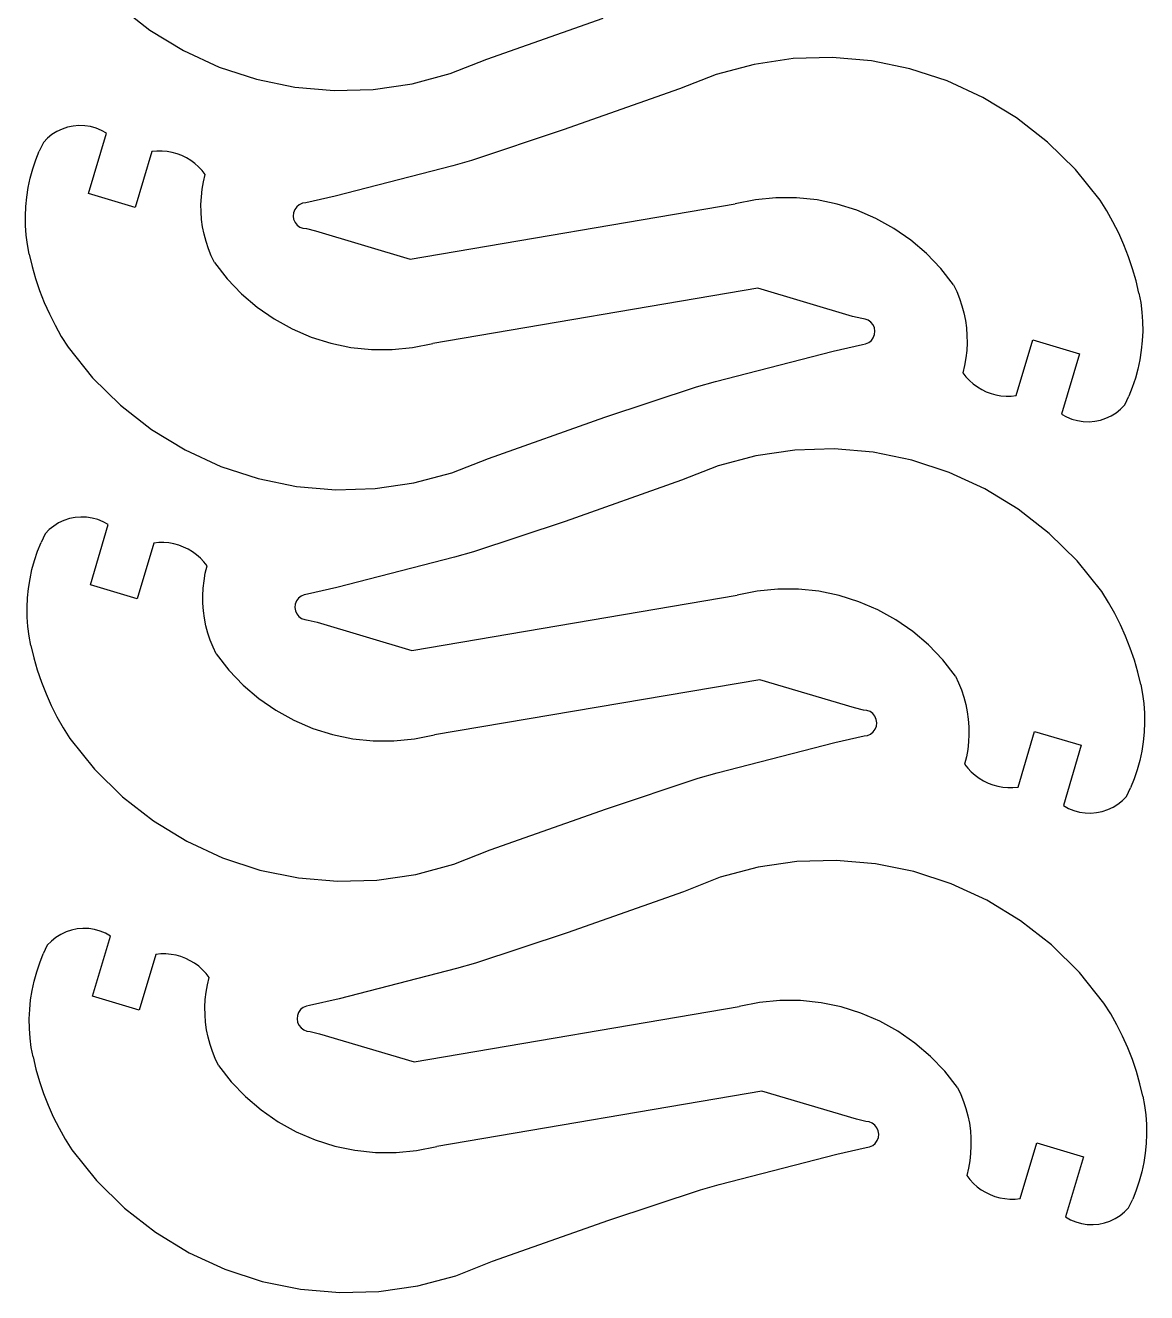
# Model space of a CAD drawing. Extents: x -3998 to 3998, y -3549 to 3549.
# Drawn here: x -2318.8 to -1973.9, y -999.9 to -609.9 of the extents above; entities that cross this region are included whole.
import ezdxf

# ---------------------------------------------------------------- set-up
doc = ezdxf.new("R2010")
doc.units = 0
doc.header["$MEASUREMENT"] = 0
doc.layers.get('0').update_dxf_attribs({"linetype": 'CONTINUOUS'})

msp = doc.modelspace()

# ---------------------------------------------------------------- linework, layer by layer
for p, q in [((-2290.05, -603.99), (-2280.52, -611.43)), ((-2176.93, -620.34), (-2141.12, -607.69)), ((-2280.52, -611.43), (-2270.21, -617.72)), ((-2270.21, -617.72), (-2259.24, -622.78)), ((-2070.63, -619.83), (-2082.71, -620.19)), ((-2058.59, -620.87), (-2070.63, -619.83)), ((-2259.24, -622.78), (-2247.75, -626.54)), ((-2188.17, -624.78), (-2176.93, -620.34)), ((-2094.67, -621.94), (-2106.34, -625.05)), ((-2082.71, -620.19), (-2094.67, -621.94)), ((-2046.75, -623.28), (-2058.59, -620.87)), ((-2035.27, -627.05), (-2046.75, -623.28)), ((-2247.75, -626.54), (-2235.91, -628.96)), ((-2199.84, -627.89), (-2188.17, -624.78)), ((-2106.34, -625.05), (-2117.58, -629.49)), ((-2024.3, -632.11), (-2035.27, -627.05)), ((-2235.91, -628.96), (-2223.88, -630)), ((-2223.88, -630), (-2211.8, -629.64)), ((-2211.8, -629.64), (-2199.84, -627.89)), ((-2117.58, -629.49), (-2153.39, -642.14)), ((-2013.98, -638.4), (-2024.3, -632.11)), ((-2004.46, -645.84), (-2013.98, -638.4)), ((-2309.14, -642.62), (-2310.65, -643.56)), ((-2307.53, -641.86), (-2309.14, -642.62)), ((-2305.84, -641.3), (-2307.53, -641.86)), ((-2304.1, -640.94), (-2305.84, -641.3)), ((-2302.33, -640.79), (-2304.1, -640.94)), ((-2300.55, -640.85), (-2302.33, -640.79)), ((-2298.79, -641.11), (-2300.55, -640.85)), ((-2299.38, -661.67), (-2293.87, -643.11)), ((-2297.07, -641.58), (-2298.79, -641.11)), ((-2295.43, -642.25), (-2297.07, -641.58)), ((-2293.87, -643.11), (-2295.43, -642.25)), ((-2153.39, -642.14), (-2181.58, -651.49)), ((-2313.29, -645.94), (-2314.53, -648.61)), ((-2312.04, -644.67), (-2313.29, -645.94)), ((-2310.65, -643.56), (-2312.04, -644.67)), ((-1995.86, -654.32), (-2004.46, -645.84)), ((-2315.62, -651.34), (-2314.53, -648.61)), ((-2279.91, -648.8), (-2285.01, -665.94)), ((-2278.35, -648.65), (-2279.91, -648.8)), ((-2276.79, -648.64), (-2278.35, -648.65)), ((-2275.23, -648.78), (-2276.79, -648.64)), ((-2273.69, -649.05), (-2275.23, -648.78)), ((-2272.18, -649.47), (-2273.69, -649.05)), ((-2270.71, -650.02), (-2272.18, -649.47)), ((-2269.31, -650.7), (-2270.71, -650.02)), ((-2267.96, -651.51), (-2269.31, -650.7)), ((-2317.34, -656.97), (-2316.56, -654.13)), ((-2316.56, -654.13), (-2315.62, -651.34)), ((-2266.7, -652.43), (-2267.96, -651.51)), ((-2265.53, -653.47), (-2266.7, -652.43)), ((-2264.46, -654.61), (-2265.53, -653.47)), ((-2263.49, -655.84), (-2264.46, -654.61)), ((-2187.39, -653.14), (-2223.57, -662.46)), ((-2181.58, -651.49), (-2187.39, -653.14)), ((-1988.29, -663.74), (-1995.86, -654.32)), ((-2317.95, -659.85), (-2317.34, -656.97)), ((-2264.43, -660.39), (-2264.03, -658.1)), ((-2264.03, -658.1), (-2263.49, -655.84)), ((-2318.7, -665.68), (-2318.41, -662.76)), ((-2318.41, -662.76), (-2317.95, -659.85)), ((-2285.01, -665.94), (-2299.38, -661.67)), ((-2264.8, -665.02), (-2264.69, -662.7)), ((-2264.69, -662.7), (-2264.43, -660.39)), ((-2223.57, -662.46), (-2232.59, -664.54)), ((-2318.82, -668.62), (-2318.7, -665.68)), ((-2264.77, -667.34), (-2264.8, -665.02)), ((-2235.98, -666.61), (-2236.35, -667.58)), ((-2235.37, -665.77), (-2235.98, -666.61)), ((-2234.56, -665.12), (-2235.37, -665.77)), ((-2233.61, -664.7), (-2234.56, -665.12)), ((-2232.59, -664.54), (-2233.61, -664.7)), ((-2200.49, -681.84), (-2100.49, -664.84)), ((-2094.27, -663.59), (-2100.49, -664.84)), ((-2087.96, -662.98), (-2094.27, -663.59)), ((-2081.61, -663), (-2087.96, -662.98)), ((-2075.3, -663.65), (-2081.61, -663)), ((-2069.09, -664.94), (-2075.3, -663.65)), ((-2063.04, -666.84), (-2069.09, -664.94)), ((-1986.22, -667.05), (-1988.29, -663.74)), ((-2318.78, -671.57), (-2318.82, -668.62)), ((-2264.6, -669.66), (-2264.77, -667.34)), ((-2264.29, -671.96), (-2264.6, -669.66)), ((-2236.35, -667.58), (-2236.46, -668.61)), ((-2236.46, -668.61), (-2236.3, -669.63)), ((-2236.3, -669.63), (-2235.88, -670.58)), ((-2235.88, -670.58), (-2235.23, -671.39)), ((-2057.21, -669.34), (-2063.04, -666.84)), ((-2051.66, -672.42), (-2057.21, -669.34)), ((-1984.31, -670.44), (-1986.22, -667.05)), ((-1982.55, -673.93), (-1984.31, -670.44)), ((-2318.58, -674.5), (-2318.78, -671.57)), ((-2318.21, -677.42), (-2318.58, -674.5)), ((-2263.84, -674.24), (-2264.29, -671.96)), ((-2263.24, -676.48), (-2263.84, -674.24)), ((-2235.23, -671.39), (-2234.4, -672)), ((-2234.4, -672), (-2233.43, -672.37)), ((-2233.43, -672.37), (-2232.4, -672.49)), ((-2232.4, -672.49), (-2229.58, -673.19)), ((-2229.58, -673.19), (-2200.49, -681.84)), ((-2046.45, -676.03), (-2051.66, -672.42)), ((-1980.96, -677.49), (-1982.55, -673.93)), ((-2317.68, -680.32), (-2318.21, -677.42)), ((-2262.51, -678.69), (-2263.24, -676.48)), ((-2041.62, -680.15), (-2046.45, -676.03)), ((-1979.54, -681.12), (-1980.96, -677.49)), ((-2317.68, -680.32), (-2316.77, -684.11)), ((-2261.65, -680.84), (-2262.51, -678.69)), ((-2260.65, -682.94), (-2261.65, -680.84)), ((-2037.24, -684.74), (-2041.62, -680.15)), ((-1978.29, -684.82), (-1979.54, -681.12)), ((-2316.77, -684.11), (-2315.7, -687.86)), ((-2260.65, -682.94), (-2256.75, -687.94)), ((-2033.33, -689.74), (-2037.24, -684.74)), ((-1977.21, -688.57), (-1978.29, -684.82)), ((-2315.7, -687.86), (-2314.44, -691.56)), ((-2256.75, -687.94), (-2252.36, -692.53)), ((-2033.33, -689.74), (-2032.34, -691.84)), ((-1976.31, -692.36), (-1977.21, -688.57)), ((-2314.44, -691.56), (-2313.02, -695.19)), ((-2252.36, -692.53), (-2247.54, -696.65)), ((-2093.49, -690.84), (-2193.49, -707.84)), ((-2064.4, -699.49), (-2093.49, -690.84)), ((-2032.34, -691.84), (-2031.47, -693.99)), ((-2031.47, -693.99), (-2030.74, -696.2)), ((-1976.31, -692.36), (-1975.78, -695.26)), ((-2313.02, -695.19), (-2311.43, -698.75)), ((-2247.54, -696.65), (-2242.32, -700.26)), ((-2030.74, -696.2), (-2030.15, -698.44)), ((-1975.78, -695.26), (-1975.41, -698.18)), ((-2311.43, -698.75), (-2309.68, -702.24)), ((-2242.32, -700.26), (-2236.77, -703.34)), ((-2061.58, -700.19), (-2064.4, -699.49)), ((-2060.55, -700.31), (-2061.58, -700.19)), ((-2059.59, -700.68), (-2060.55, -700.31)), ((-2058.75, -701.29), (-2059.59, -700.68)), ((-2058.1, -702.1), (-2058.75, -701.29)), ((-2030.15, -698.44), (-2029.69, -700.72)), ((-2029.69, -700.72), (-2029.38, -703.02)), ((-1975.41, -698.18), (-1975.2, -701.11)), ((-1975.2, -701.11), (-1975.16, -704.06)), ((-2309.68, -702.24), (-2307.76, -705.63)), ((-2307.76, -705.63), (-2305.69, -708.94)), ((-2236.77, -703.34), (-2230.94, -705.84)), ((-2057.68, -703.05), (-2058.1, -702.1)), ((-2058.01, -706.07), (-2057.64, -705.1)), ((-2057.52, -704.07), (-2057.68, -703.05)), ((-2057.64, -705.1), (-2057.52, -704.07)), ((-2029.38, -703.02), (-2029.21, -705.34)), ((-2029.21, -705.34), (-2029.18, -707.66)), ((-1975.16, -704.06), (-1975.29, -707)), ((-2305.69, -708.94), (-2298.12, -718.36)), ((-2230.94, -705.84), (-2224.89, -707.74)), ((-2224.89, -707.74), (-2218.68, -709.03)), ((-2218.68, -709.03), (-2212.37, -709.68)), ((-2206.03, -709.7), (-2199.71, -709.09)), ((-2199.71, -709.09), (-2193.49, -707.84)), ((-2070.41, -710.22), (-2061.39, -708.14)), ((-2061.39, -708.14), (-2060.37, -707.98)), ((-2060.37, -707.98), (-2059.42, -707.56)), ((-2059.42, -707.56), (-2058.62, -706.91)), ((-2058.62, -706.91), (-2058.01, -706.07)), ((-2029.18, -707.66), (-2029.3, -709.98)), ((-2014.07, -723.88), (-2008.98, -706.74)), ((-2008.98, -706.74), (-1994.6, -711.01)), ((-1975.29, -707), (-1975.58, -709.92)), ((-2212.37, -709.68), (-2206.03, -709.7)), ((-2106.59, -719.54), (-2070.41, -710.22)), ((-2029.55, -712.29), (-2029.95, -714.58)), ((-2029.3, -709.98), (-2029.55, -712.29)), ((-1994.6, -711.01), (-2000.12, -729.57)), ((-1976.03, -712.83), (-1976.65, -715.71)), ((-1975.58, -709.92), (-1976.03, -712.83)), ((-2029.95, -714.58), (-2030.49, -716.84)), ((-2030.49, -716.84), (-2029.53, -718.07)), ((-1976.65, -715.71), (-1977.42, -718.55)), ((-2298.12, -718.36), (-2289.52, -726.84)), ((-2140.59, -730.54), (-2112.4, -721.19)), ((-2112.4, -721.19), (-2106.59, -719.54)), ((-2029.53, -718.07), (-2028.45, -719.21)), ((-2028.45, -719.21), (-2027.28, -720.25)), ((-2027.28, -720.25), (-2026.02, -721.17)), ((-2026.02, -721.17), (-2024.68, -721.98)), ((-1978.36, -721.34), (-1979.45, -724.07)), ((-1977.42, -718.55), (-1978.36, -721.34)), ((-2024.68, -721.98), (-2023.27, -722.66)), ((-2023.27, -722.66), (-2021.8, -723.21)), ((-2021.8, -723.21), (-2020.3, -723.63)), ((-2020.3, -723.63), (-2018.76, -723.9)), ((-2018.76, -723.9), (-2017.2, -724.04)), ((-2017.2, -724.04), (-2015.63, -724.03)), ((-2015.63, -724.03), (-2014.07, -723.88)), ((-1980.69, -726.74), (-1979.45, -724.07)), ((-2289.52, -726.84), (-2280, -734.28)), ((-1984.84, -730.06), (-1983.33, -729.12)), ((-1983.33, -729.12), (-1981.94, -728.01)), ((-1981.94, -728.01), (-1980.69, -726.74)), ((-2176.4, -743.19), (-2140.59, -730.54)), ((-2000.12, -729.57), (-1998.56, -730.43)), ((-1998.56, -730.43), (-1996.91, -731.1)), ((-1996.91, -731.1), (-1995.19, -731.57)), ((-1995.19, -731.57), (-1993.43, -731.83)), ((-1993.43, -731.83), (-1991.66, -731.89)), ((-1991.66, -731.89), (-1989.88, -731.74)), ((-1989.88, -731.74), (-1988.14, -731.38)), ((-1988.14, -731.38), (-1986.45, -730.82)), ((-1986.45, -730.82), (-1984.84, -730.06)), ((-2280, -734.28), (-2269.68, -740.57)), ((-2269.68, -740.57), (-2258.71, -745.63)), ((-2082.15, -740.62), (-2094.11, -742.37)), ((-2070.07, -740.26), (-2082.15, -740.62)), ((-2058.03, -741.3), (-2070.07, -740.26)), ((-2187.64, -747.63), (-2176.4, -743.19)), ((-2094.11, -742.37), (-2105.78, -745.48)), ((-2046.19, -743.71), (-2058.03, -741.3)), ((-2034.71, -747.48), (-2046.19, -743.71)), ((-2258.71, -745.63), (-2247.23, -749.4)), ((-2199.32, -750.74), (-2187.64, -747.63)), ((-2105.78, -745.48), (-2117.02, -749.92)), ((-2023.74, -752.54), (-2034.71, -747.48)), ((-2247.23, -749.4), (-2235.39, -751.81)), ((-2235.39, -751.81), (-2223.35, -752.85)), ((-2223.35, -752.85), (-2211.27, -752.49)), ((-2211.27, -752.49), (-2199.32, -750.74)), ((-2117.02, -749.92), (-2152.83, -762.57)), ((-2013.42, -758.83), (-2023.74, -752.54)), ((-2003.9, -766.27), (-2013.42, -758.83)), ((-2310.09, -763.99), (-2311.48, -765.1)), ((-2308.58, -763.05), (-2310.09, -763.99)), ((-2306.97, -762.29), (-2308.58, -763.05)), ((-2305.28, -761.73), (-2306.97, -762.29)), ((-2303.54, -761.37), (-2305.28, -761.73)), ((-2301.77, -761.22), (-2303.54, -761.37)), ((-2299.99, -761.28), (-2301.77, -761.22)), ((-2298.23, -761.54), (-2299.99, -761.28)), ((-2298.82, -782.1), (-2293.31, -763.54)), ((-2296.51, -762.01), (-2298.23, -761.54)), ((-2294.87, -762.68), (-2296.51, -762.01)), ((-2293.31, -763.54), (-2294.87, -762.68)), ((-2152.83, -762.57), (-2181.02, -771.92)), ((-2312.73, -766.37), (-2313.97, -769.04)), ((-2311.48, -765.1), (-2312.73, -766.37)), ((-1995.3, -774.75), (-2003.9, -766.27)), ((-2316, -774.56), (-2315.06, -771.77)), ((-2315.06, -771.77), (-2313.97, -769.04)), ((-2279.35, -769.23), (-2284.45, -786.37)), ((-2277.79, -769.08), (-2279.35, -769.23)), ((-2276.23, -769.07), (-2277.79, -769.08)), ((-2274.67, -769.21), (-2276.23, -769.07)), ((-2273.13, -769.48), (-2274.67, -769.21)), ((-2271.62, -769.9), (-2273.13, -769.48)), ((-2270.15, -770.45), (-2271.62, -769.9)), ((-2268.75, -771.13), (-2270.15, -770.45)), ((-2267.4, -771.94), (-2268.75, -771.13)), ((-2266.14, -772.86), (-2267.4, -771.94)), ((-2181.02, -771.92), (-2186.83, -773.57)), ((-2316.78, -777.4), (-2316, -774.56)), ((-2264.97, -773.9), (-2266.14, -772.86)), ((-2263.9, -775.04), (-2264.97, -773.9)), ((-2262.93, -776.27), (-2263.9, -775.04)), ((-2186.83, -773.57), (-2223.01, -782.89)), ((-1987.73, -784.17), (-1995.3, -774.75)), ((-2317.39, -780.28), (-2316.78, -777.4)), ((-2263.87, -780.82), (-2263.47, -778.53)), ((-2263.47, -778.53), (-2262.93, -776.27)), ((-2318.14, -786.11), (-2317.85, -783.19)), ((-2317.85, -783.19), (-2317.39, -780.28)), ((-2284.45, -786.37), (-2298.82, -782.1)), ((-2264.24, -785.45), (-2264.13, -783.13)), ((-2264.13, -783.13), (-2263.87, -780.82)), ((-2223.01, -782.89), (-2232.03, -784.97)), ((-2087.4, -783.41), (-2093.71, -784.02)), ((-2081.05, -783.43), (-2087.4, -783.41)), ((-2074.74, -784.08), (-2081.05, -783.43)), ((-2318.26, -789.05), (-2318.14, -786.11)), ((-2264.21, -787.77), (-2264.24, -785.45)), ((-2235.42, -787.04), (-2235.79, -788.01)), ((-2234.81, -786.2), (-2235.42, -787.04)), ((-2234, -785.55), (-2234.81, -786.2)), ((-2233.05, -785.13), (-2234, -785.55)), ((-2232.03, -784.97), (-2233.05, -785.13)), ((-2199.93, -802.27), (-2099.93, -785.27)), ((-2093.71, -784.02), (-2099.93, -785.27)), ((-2068.53, -785.37), (-2074.74, -784.08)), ((-2062.48, -787.27), (-2068.53, -785.37)), ((-2056.65, -789.77), (-2062.48, -787.27)), ((-1985.66, -787.48), (-1987.73, -784.17)), ((-1983.75, -790.87), (-1985.66, -787.48)), ((-2318.22, -792), (-2318.26, -789.05)), ((-2264.04, -790.09), (-2264.21, -787.77)), ((-2263.73, -792.39), (-2264.04, -790.09)), ((-2235.79, -788.01), (-2235.9, -789.04)), ((-2235.9, -789.04), (-2235.74, -790.06)), ((-2235.74, -790.06), (-2235.32, -791.01)), ((-2235.32, -791.01), (-2234.67, -791.81)), ((-2051.1, -792.85), (-2056.65, -789.77)), ((-1981.99, -794.36), (-1983.75, -790.87)), ((-2318.02, -794.93), (-2318.22, -792)), ((-2317.65, -797.85), (-2318.02, -794.93)), ((-2263.28, -794.67), (-2263.73, -792.39)), ((-2262.68, -796.91), (-2263.28, -794.67)), ((-2234.67, -791.81), (-2233.84, -792.43)), ((-2233.84, -792.43), (-2232.87, -792.8)), ((-2232.87, -792.8), (-2231.84, -792.92)), ((-2231.84, -792.92), (-2229.02, -793.62)), ((-2229.02, -793.62), (-2199.93, -802.27)), ((-2045.89, -796.46), (-2051.1, -792.85)), ((-1980.4, -797.92), (-1981.99, -794.36)), ((-2317.12, -800.75), (-2317.65, -797.85)), ((-2261.95, -799.12), (-2262.68, -796.91)), ((-2261.09, -801.27), (-2261.95, -799.12)), ((-2041.06, -800.58), (-2045.89, -796.46)), ((-1978.98, -801.55), (-1980.4, -797.92)), ((-2317.12, -800.75), (-2316.21, -804.54)), ((-2260.09, -803.37), (-2261.09, -801.27)), ((-2036.68, -805.17), (-2041.06, -800.58)), ((-1977.73, -805.25), (-1978.98, -801.55)), ((-2316.21, -804.54), (-2315.14, -808.29)), ((-2260.09, -803.37), (-2256.19, -808.37)), ((-2032.77, -810.17), (-2036.68, -805.17)), ((-1976.65, -809), (-1977.73, -805.25)), ((-2315.14, -808.29), (-2313.88, -811.99)), ((-2256.19, -808.37), (-2251.8, -812.96)), ((-2032.77, -810.17), (-2031.78, -812.27)), ((-1975.75, -812.79), (-1976.65, -809)), ((-2313.88, -811.99), (-2312.46, -815.62)), ((-2251.8, -812.96), (-2246.98, -817.08)), ((-2092.93, -811.27), (-2192.93, -828.27)), ((-2063.84, -819.92), (-2092.93, -811.27)), ((-2031.78, -812.27), (-2030.91, -814.42)), ((-2030.91, -814.42), (-2030.18, -816.63)), ((-1975.75, -812.79), (-1975.21, -815.69)), ((-2312.46, -815.62), (-2310.87, -819.18)), ((-2246.98, -817.08), (-2241.76, -820.69)), ((-2030.18, -816.63), (-2029.59, -818.87)), ((-1975.21, -815.69), (-1974.85, -818.61)), ((-1974.85, -818.61), (-1974.64, -821.54)), ((-2310.87, -819.18), (-2309.12, -822.67)), ((-2309.12, -822.67), (-2307.2, -826.06)), ((-2241.76, -820.69), (-2236.21, -823.76)), ((-2061.02, -820.62), (-2063.84, -819.92)), ((-2059.99, -820.74), (-2061.02, -820.62)), ((-2059.03, -821.11), (-2059.99, -820.74)), ((-2058.19, -821.72), (-2059.03, -821.11)), ((-2057.54, -822.53), (-2058.19, -821.72)), ((-2057.12, -823.48), (-2057.54, -822.53)), ((-2029.59, -818.87), (-2029.13, -821.15)), ((-2029.13, -821.15), (-2028.82, -823.45)), ((-1974.64, -821.54), (-1974.6, -824.49)), ((-2307.2, -826.06), (-2305.13, -829.37)), ((-2236.21, -823.76), (-2230.38, -826.27)), ((-2230.38, -826.27), (-2224.33, -828.17)), ((-2058.06, -827.34), (-2057.45, -826.5)), ((-2057.45, -826.5), (-2057.08, -825.53)), ((-2056.96, -824.5), (-2057.12, -823.48)), ((-2057.08, -825.53), (-2056.96, -824.5)), ((-2028.82, -823.45), (-2028.65, -825.77)), ((-2028.65, -825.77), (-2028.62, -828.09)), ((-1974.6, -824.49), (-1974.73, -827.43)), ((-2305.13, -829.37), (-2297.56, -838.79)), ((-2224.33, -828.17), (-2218.12, -829.46)), ((-2218.12, -829.46), (-2211.81, -830.11)), ((-2211.81, -830.11), (-2205.47, -830.13)), ((-2205.47, -830.13), (-2199.15, -829.52)), ((-2199.15, -829.52), (-2192.93, -828.27)), ((-2069.85, -830.65), (-2060.83, -828.57)), ((-2060.83, -828.57), (-2059.81, -828.41)), ((-2059.81, -828.41), (-2058.86, -827.99)), ((-2058.86, -827.99), (-2058.06, -827.34)), ((-2028.74, -830.41), (-2028.99, -832.72)), ((-2028.62, -828.09), (-2028.74, -830.41)), ((-2013.51, -844.31), (-2008.42, -827.17)), ((-2008.42, -827.17), (-1994.04, -831.44)), ((-1975.02, -830.35), (-1975.47, -833.26)), ((-1974.73, -827.43), (-1975.02, -830.35)), ((-2106.03, -839.97), (-2069.85, -830.65)), ((-2028.99, -832.72), (-2029.39, -835.01)), ((-1994.04, -831.44), (-1999.56, -850)), ((-1975.47, -833.26), (-1976.09, -836.14)), ((-2029.39, -835.01), (-2029.93, -837.27)), ((-2029.93, -837.27), (-2028.97, -838.5)), ((-1976.09, -836.14), (-1976.86, -838.98)), ((-2297.56, -838.79), (-2288.96, -847.27)), ((-2140.03, -850.97), (-2111.84, -841.62)), ((-2111.84, -841.62), (-2106.03, -839.97)), ((-2028.97, -838.5), (-2027.89, -839.64)), ((-2027.89, -839.64), (-2026.72, -840.68)), ((-2026.72, -840.68), (-2025.46, -841.6)), ((-2025.46, -841.6), (-2024.12, -842.41)), ((-1977.8, -841.77), (-1978.89, -844.5)), ((-1976.86, -838.98), (-1977.8, -841.77)), ((-2024.12, -842.41), (-2022.71, -843.09)), ((-2022.71, -843.09), (-2021.24, -843.64)), ((-2021.24, -843.64), (-2019.74, -844.06)), ((-2019.74, -844.06), (-2018.2, -844.33)), ((-2018.2, -844.33), (-2016.64, -844.47)), ((-2016.64, -844.47), (-2015.07, -844.46)), ((-2015.07, -844.46), (-2013.51, -844.31)), ((-1980.13, -847.17), (-1978.89, -844.5)), ((-2288.96, -847.27), (-2279.44, -854.71)), ((-1999.56, -850), (-1998, -850.86)), ((-1984.28, -850.49), (-1982.77, -849.55)), ((-1982.77, -849.55), (-1981.38, -848.44)), ((-1981.38, -848.44), (-1980.13, -847.17)), ((-2175.84, -863.62), (-2140.03, -850.97)), ((-1998, -850.86), (-1996.35, -851.53)), ((-1996.35, -851.53), (-1994.63, -852)), ((-1994.63, -852), (-1992.87, -852.26)), ((-1992.87, -852.26), (-1991.1, -852.32)), ((-1991.1, -852.32), (-1989.32, -852.17)), ((-1989.32, -852.17), (-1987.58, -851.81)), ((-1987.58, -851.81), (-1985.89, -851.25)), ((-1985.89, -851.25), (-1984.28, -850.49)), ((-2279.44, -854.71), (-2269.12, -861)), ((-2269.12, -861), (-2258.15, -866.06)), ((-2187.08, -868.06), (-2175.84, -863.62)), ((-2258.15, -866.06), (-2246.67, -869.83)), ((-2198.76, -871.17), (-2187.08, -868.06)), ((-2093.45, -868.96), (-2105.12, -872.08)), ((-2081.49, -867.22), (-2093.45, -868.96)), ((-2069.42, -866.86), (-2081.49, -867.22)), ((-2057.38, -867.89), (-2069.42, -866.86)), ((-2045.54, -870.31), (-2057.38, -867.89)), ((-2246.67, -869.83), (-2234.83, -872.24)), ((-2234.83, -872.24), (-2222.79, -873.28)), ((-2222.79, -873.28), (-2210.71, -872.92)), ((-2210.71, -872.92), (-2198.76, -871.17)), ((-2105.12, -872.08), (-2116.36, -876.51)), ((-2034.06, -874.07), (-2045.54, -870.31)), ((-2116.36, -876.51), (-2152.18, -889.17)), ((-2023.08, -879.13), (-2034.06, -874.07)), ((-2012.77, -885.42), (-2023.08, -879.13)), ((-2306.32, -888.89), (-2307.93, -889.64)), ((-2304.63, -888.33), (-2306.32, -888.89)), ((-2302.89, -887.97), (-2304.63, -888.33)), ((-2301.11, -887.81), (-2302.89, -887.97)), ((-2299.33, -887.87), (-2301.11, -887.81)), ((-2297.57, -888.14), (-2299.33, -887.87)), ((-2295.86, -888.61), (-2297.57, -888.14)), ((-2294.21, -889.28), (-2295.86, -888.61)), ((-2003.25, -892.86), (-2012.77, -885.42)), ((-2310.83, -891.7), (-2312.08, -892.97)), ((-2309.44, -890.59), (-2310.83, -891.7)), ((-2307.93, -889.64), (-2309.44, -890.59)), ((-2298.17, -908.7), (-2292.65, -890.14)), ((-2292.65, -890.14), (-2294.21, -889.28)), ((-2152.18, -889.17), (-2180.36, -898.51)), ((-1994.64, -901.35), (-2003.25, -892.86)), ((-2314.41, -898.37), (-2313.32, -895.63)), ((-2312.08, -892.97), (-2313.32, -895.63)), ((-2278.69, -895.82), (-2283.79, -912.97)), ((-2277.13, -895.67), (-2278.69, -895.82)), ((-2275.57, -895.67), (-2277.13, -895.67)), ((-2274.01, -895.8), (-2275.57, -895.67)), ((-2272.47, -896.08), (-2274.01, -895.8)), ((-2270.96, -896.49), (-2272.47, -896.08)), ((-2269.5, -897.05), (-2270.96, -896.49)), ((-2315.34, -901.16), (-2314.41, -898.37)), ((-2268.09, -897.73), (-2269.5, -897.05)), ((-2266.75, -898.53), (-2268.09, -897.73)), ((-2265.49, -899.46), (-2266.75, -898.53)), ((-2264.31, -900.5), (-2265.49, -899.46)), ((-2263.24, -901.63), (-2264.31, -900.5)), ((-2186.18, -900.17), (-2222.35, -909.48)), ((-2180.36, -898.51), (-2186.18, -900.17)), ((-2316.74, -906.87), (-2316.12, -904)), ((-2316.12, -904), (-2315.34, -901.16)), ((-2262.28, -902.87), (-2263.24, -901.63)), ((-2262.81, -905.13), (-2262.28, -902.87)), ((-1987.08, -910.77), (-1994.64, -901.35)), ((-2317.19, -909.78), (-2316.74, -906.87)), ((-2263.47, -909.72), (-2263.21, -907.41)), ((-2263.21, -907.41), (-2262.81, -905.13)), ((-2317.48, -912.71), (-2317.19, -909.78)), ((-2283.79, -912.97), (-2298.17, -908.7)), ((-2263.59, -912.04), (-2263.47, -909.72)), ((-2263.56, -914.37), (-2263.59, -912.04)), ((-2233.34, -912.15), (-2234.15, -912.8)), ((-2232.4, -911.73), (-2233.34, -912.15)), ((-2231.38, -911.57), (-2232.4, -911.73)), ((-2222.35, -909.48), (-2231.38, -911.57)), ((-2199.28, -928.87), (-2099.28, -911.87)), ((-2093.06, -910.62), (-2099.28, -911.87)), ((-2086.74, -910), (-2093.06, -910.62)), ((-2080.4, -910.02), (-2086.74, -910)), ((-2074.09, -910.68), (-2080.4, -910.02)), ((-2067.88, -911.97), (-2074.09, -910.68)), ((-2061.82, -913.87), (-2067.88, -911.97)), ((-1985, -914.07), (-1987.08, -910.77)), ((-2317.61, -915.65), (-2317.48, -912.71)), ((-2317.57, -918.59), (-2317.61, -915.65)), ((-2263.39, -916.68), (-2263.56, -914.37)), ((-2235.13, -914.6), (-2235.24, -915.63)), ((-2235.24, -915.63), (-2235.08, -916.66)), ((-2234.76, -913.64), (-2235.13, -914.6)), ((-2234.15, -912.8), (-2234.76, -913.64)), ((-2055.99, -916.37), (-2061.82, -913.87)), ((-1983.09, -917.47), (-1985, -914.07)), ((-2317.36, -921.53), (-2317.57, -918.59)), ((-2263.07, -918.98), (-2263.39, -916.68)), ((-2262.62, -921.26), (-2263.07, -918.98)), ((-2235.08, -916.66), (-2234.67, -917.6)), ((-2234.67, -917.6), (-2234.02, -918.41)), ((-2234.02, -918.41), (-2233.18, -919.02)), ((-2233.18, -919.02), (-2232.22, -919.4)), ((-2232.22, -919.4), (-2231.19, -919.51)), ((-2231.19, -919.51), (-2228.36, -920.22)), ((-2228.36, -920.22), (-2199.28, -928.87)), ((-2050.44, -919.44), (-2055.99, -916.37)), ((-2045.23, -923.06), (-2050.44, -919.44)), ((-1981.34, -920.95), (-1983.09, -917.47)), ((-2316.99, -924.45), (-2317.36, -921.53)), ((-2262.03, -923.51), (-2262.62, -921.26)), ((-2261.29, -925.71), (-2262.03, -923.51)), ((-2040.41, -927.18), (-2045.23, -923.06)), ((-1979.75, -924.52), (-1981.34, -920.95)), ((-2316.46, -927.34), (-2316.99, -924.45)), ((-2316.46, -927.34), (-2315.56, -931.14)), ((-2260.43, -927.87), (-2261.29, -925.71)), ((-2259.43, -929.97), (-2260.43, -927.87)), ((-2036.02, -931.76), (-2040.41, -927.18)), ((-1978.32, -928.15), (-1979.75, -924.52)), ((-2315.56, -931.14), (-2314.48, -934.89)), ((-2259.43, -929.97), (-2255.53, -934.97)), ((-2032.12, -936.76), (-2036.02, -931.76)), ((-1977.07, -931.84), (-1978.32, -928.15)), ((-1975.99, -935.59), (-1977.07, -931.84)), ((-2314.48, -934.89), (-2313.23, -938.58)), ((-2255.53, -934.97), (-2251.14, -939.55)), ((-1975.09, -939.39), (-1975.99, -935.59)), ((-2313.23, -938.58), (-2311.81, -942.21)), ((-2251.14, -939.55), (-2246.32, -943.67)), ((-2092.28, -937.87), (-2192.28, -954.87)), ((-2063.19, -946.51), (-2092.28, -937.87)), ((-2032.12, -936.76), (-2031.12, -938.86)), ((-2031.12, -938.86), (-2030.26, -941.02)), ((-1975.09, -939.39), (-1974.56, -942.28)), ((-2311.81, -942.21), (-2310.22, -945.78)), ((-2030.26, -941.02), (-2029.53, -943.22)), ((-2029.53, -943.22), (-2028.93, -945.47)), ((-1974.56, -942.28), (-1974.19, -945.2)), ((-2310.22, -945.78), (-2308.46, -949.26)), ((-2246.32, -943.67), (-2241.11, -947.29)), ((-2241.11, -947.29), (-2235.56, -950.36)), ((-2060.36, -947.22), (-2063.19, -946.51)), ((-2059.33, -947.33), (-2060.36, -947.22)), ((-2058.37, -947.71), (-2059.33, -947.33)), ((-2028.93, -945.47), (-2028.48, -947.75)), ((-1974.19, -945.2), (-1973.98, -948.14)), ((-2308.46, -949.26), (-2306.55, -952.66)), ((-2235.56, -950.36), (-2229.73, -952.86)), ((-2057.53, -948.32), (-2058.37, -947.71)), ((-2056.89, -949.13), (-2057.53, -948.32)), ((-2056.47, -950.07), (-2056.89, -949.13)), ((-2056.31, -951.1), (-2056.47, -950.07)), ((-2056.42, -952.13), (-2056.31, -951.1)), ((-2028.48, -947.75), (-2028.16, -950.05)), ((-2028.16, -950.05), (-2027.99, -952.37)), ((-1973.94, -951.08), (-1974.07, -954.02)), ((-1973.98, -948.14), (-1973.94, -951.08)), ((-2306.55, -952.66), (-2304.48, -955.97)), ((-2229.73, -952.86), (-2223.68, -954.77)), ((-2223.68, -954.77), (-2217.46, -956.05)), ((-2198.5, -956.11), (-2192.28, -954.87)), ((-2069.2, -957.25), (-2060.18, -955.17)), ((-2060.18, -955.17), (-2059.15, -955)), ((-2059.15, -955), (-2058.21, -954.58)), ((-2058.21, -954.58), (-2057.4, -953.93)), ((-2057.4, -953.93), (-2056.79, -953.09)), ((-2056.79, -953.09), (-2056.42, -952.13)), ((-2027.97, -954.69), (-2028.08, -957.01)), ((-2027.99, -952.37), (-2027.97, -954.69)), ((-2012.86, -970.91), (-2007.76, -953.76)), ((-2007.76, -953.76), (-1993.38, -958.04)), ((-1974.07, -954.02), (-1974.36, -956.95)), ((-2304.48, -955.97), (-2296.91, -965.38)), ((-2217.46, -956.05), (-2211.15, -956.71)), ((-2211.15, -956.71), (-2204.81, -956.73)), ((-2204.81, -956.73), (-2198.5, -956.11)), ((-2105.38, -966.57), (-2069.2, -957.25)), ((-2028.08, -957.01), (-2028.34, -959.32)), ((-1993.38, -958.04), (-1998.9, -976.59)), ((-1974.36, -956.95), (-1974.81, -959.86)), ((-2028.74, -961.61), (-2029.28, -963.87)), ((-2028.34, -959.32), (-2028.74, -961.61)), ((-1975.43, -962.74), (-1976.21, -965.57)), ((-1974.81, -959.86), (-1975.43, -962.74)), ((-2296.91, -965.38), (-2288.31, -973.87)), ((-2111.19, -968.22), (-2105.38, -966.57)), ((-2029.28, -963.87), (-2028.31, -965.1)), ((-2028.31, -965.1), (-2027.24, -966.24)), ((-2027.24, -966.24), (-2026.06, -967.27)), ((-1976.21, -965.57), (-1977.14, -968.36)), ((-2139.38, -977.57), (-2111.19, -968.22)), ((-2026.06, -967.27), (-2024.8, -968.2)), ((-2024.8, -968.2), (-2023.46, -969)), ((-2023.46, -969), (-2022.05, -969.69)), ((-2022.05, -969.69), (-2020.59, -970.24)), ((-2020.59, -970.24), (-2019.08, -970.65)), ((-2019.08, -970.65), (-2017.54, -970.93)), ((-2014.42, -971.06), (-2012.86, -970.91)), ((-1977.14, -968.36), (-1978.23, -971.1)), ((-2288.31, -973.87), (-2278.78, -981.31)), ((-2017.54, -970.93), (-2015.98, -971.06)), ((-2015.98, -971.06), (-2014.42, -971.06)), ((-1980.72, -975.03), (-1979.48, -973.77)), ((-1979.48, -973.77), (-1978.23, -971.1)), ((-2175.19, -990.22), (-2139.38, -977.57)), ((-1998.9, -976.59), (-1997.34, -977.45)), ((-1997.34, -977.45), (-1995.69, -978.12)), ((-1995.69, -978.12), (-1993.98, -978.59)), ((-1993.98, -978.59), (-1992.22, -978.86)), ((-1988.67, -978.76), (-1986.92, -978.41)), ((-1986.92, -978.41), (-1985.23, -977.84)), ((-1985.23, -977.84), (-1983.62, -977.09)), ((-1983.62, -977.09), (-1982.11, -976.15)), ((-1982.11, -976.15), (-1980.72, -975.03)), ((-2278.78, -981.31), (-2268.47, -987.6)), ((-1992.22, -978.86), (-1990.44, -978.92)), ((-1990.44, -978.92), (-1988.67, -978.76)), ((-2268.47, -987.6), (-2257.49, -992.66)), ((-2186.43, -994.66), (-2175.19, -990.22)), ((-2257.49, -992.66), (-2246.01, -996.42)), ((-2246.01, -996.42), (-2234.17, -998.84)), ((-2210.06, -999.52), (-2198.1, -997.77)), ((-2198.1, -997.77), (-2186.43, -994.66)), ((-2234.17, -998.84), (-2222.13, -999.87)), ((-2222.13, -999.87), (-2210.06, -999.52))]:
    msp.add_line(p, q)

doc.saveas('drawing.dxf')
